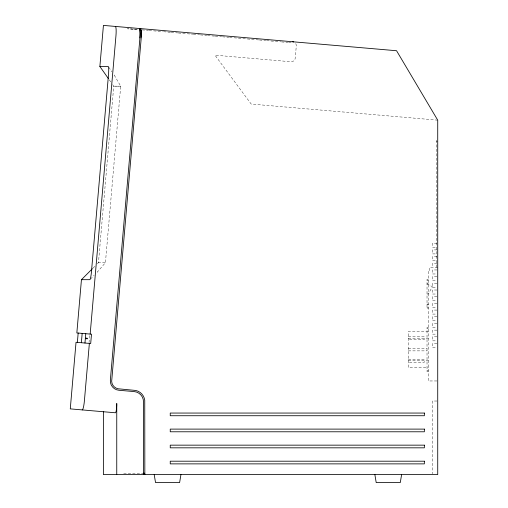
<?xml version="1.0" encoding="UTF-8"?>
<svg xmlns="http://www.w3.org/2000/svg" width="508" height="508" viewBox="0 0 508 508"><rect width="100%" height="100%" fill="white"/><g stroke="black" fill="none" stroke-linecap="round" stroke-linejoin="round"><path stroke-width="0.38" stroke-dasharray="2.54 1.91" d="M89.027 342.595L89.63 335.604M97.447 271.926L97.218 272.18L105.435 262.655L120.694 86.163L114.325 75.26M90.443 279.114L94.094 275.368M92.977 268.148L95.174 265.951M97.371 263.754L98.469 262.655L113.748 86.163L111.512 82.994M98.831 262.655L98.469 262.655L105.435 262.655M436.385 141.567L437.725 141.567M436.956 243.205L432.371 243.205L432.371 247.218L436.956 247.218M436.956 249.898L432.371 249.898L432.371 253.905L436.956 253.905M436.956 256.584L432.371 256.584L432.371 260.591L436.956 260.591M436.956 263.271L432.371 263.271L432.371 267.284M437.725 267.284L429.698 267.284L429.698 271.291L428.358 271.291L428.358 380.962L436.944 380.962M436.956 269.958L432.371 269.958L432.371 273.971L436.956 273.971M436.956 276.644L432.371 276.644L432.371 280.657L436.956 280.657M428.358 279.317L427.025 279.317L427.025 308.737L428.358 308.737M427.025 280.657L428.358 280.657M427.025 283.331L428.358 283.331M436.956 283.331L432.371 283.331L432.371 287.344L436.956 287.344M436.956 290.017L432.371 290.017L432.371 294.03L436.956 294.03M427.025 294.03L428.358 294.03L432.371 286.671L427.025 283.997M436.956 296.704L432.371 296.704L432.371 300.717L436.956 300.717M436.956 303.39L432.371 303.39L432.371 307.404L436.956 307.404M427.025 304.057L428.358 304.057M427.025 304.73L428.358 304.73M427.025 307.404L428.358 307.404M436.956 310.077L432.371 310.077L432.371 314.09L436.956 314.09M436.956 316.763L432.371 316.763L432.371 320.777L436.956 320.777M436.956 323.45L432.371 323.45L432.371 327.463L436.956 327.463M428.358 327.463L427.025 327.463L427.025 371.596L428.358 371.596M427.025 328.803L428.358 328.803M436.956 330.137L432.371 330.137L432.371 334.15L436.956 334.15M428.358 331.476L408.299 331.476L408.299 367.582L428.358 367.582M408.299 336.823L424.351 336.823L424.351 339.503L408.299 339.503M436.956 336.823L432.371 336.823L432.371 340.836L436.956 340.836M408.299 338.296L428.358 338.296M436.956 343.51L432.371 343.51L432.371 347.523L436.956 347.523M408.299 348.196L427.025 348.196M408.299 350.869L427.025 350.869M408.299 359.562L424.351 359.562L424.351 362.236L408.299 362.236M408.299 360.769L428.358 360.769M427.025 370.262L428.358 370.262M436.956 401.022L432.371 401.022L432.371 473.786M144.062 473.24L123.438 473.24L123.438 474.574M133.49 29.127L127.495 28.81L138.754 29.782M134.188 29.185L138.29 29.54M142.069 29.87L148.52 30.423M149.162 30.48L162.687 31.648M163.468 31.718L170.555 32.328M171.215 32.385L177.635 32.944M178.308 33.001L192.589 34.233M193.275 34.296L199.669 34.849M200.362 34.906L206.756 35.458M207.543 35.528L214.624 36.138M215.329 36.201L221.704 36.754M222.421 36.811L228.791 37.363M229.578 37.433L250.825 39.268M251.612 39.338L258.693 39.948M259.448 40.011L265.773 40.564M266.535 40.627L280.727 41.853M281.502 41.923L287.814 42.469M288.595 42.532L292.532 42.875M437.725 120.167L251.187 104.045L214.954 55.175L290.9 61.741A4.013 4.013 0 0 0 295.243 58.09L296.278 46.101A4.013 4.013 0 0 0 295.358 43.167M109.271 79.82L111.062 82.359M108.788 67.208L111.906 71.768M114.141 74.974L114.319 75.292M130.969 27.781L131.039 28.918M436.385 140.227L436.385 267.284M87.325 338.715C87.459 340.208 87.598 336.404 87.325 338.715M120.694 86.163L113.748 86.163L120.688 86.195"/><path stroke-width="0.76" d="M141.345 36.995L141.427 31.344L140.71 28.619M139.922 37.992L140.005 36.906A8.039 1.194 -85.1 0 0 139.929 30.969M92.431 268.694L81.445 279.679L76.841 332.93L91.497 334.194L90.691 343.522L76.035 342.259L70.275 408.876L115.36 412.775A9.265 1.378 90 0 0 115.888 412.102A9.258 1.378 -90 0 0 116.751 403.498L116.751 474.574M77.368 342.373L78.175 333.045M81.369 342.716L82.175 333.388M84.963 343.027L85.769 333.699M89.364 343.408L84.411 400.704A9.36 1.391 -85.1 0 1 82.213 409.912M90.164 334.08L115.945 35.877A9.36 1.391 -85.1 0 0 115.36 26.429M180.943 474.574L179.61 482.6L155.537 482.6L154.197 474.574M401.612 474.574L400.279 482.6L376.206 482.6L374.866 474.574M81.445 279.679L89.795 279.679A8.109 0.991 -85.1 0 0 91.465 271.685L108.509 74.486A7.938 0.965 -85.1 0 0 108.223 66.491L99.873 66.491L103.429 25.4L396.558 50.737L437.725 120.167L437.725 474.574L103.378 474.574L103.378 411.74M143.294 473.24L144.837 473.24M139.408 29.635L140.9 29.839A8.236 1.226 -85.1 0 1 141.402 35.941L141.427 35.598L111.665 381.292A8.02 8.02 0 0 0 117.951 388.766L135.7 390.455A11.544 11.544 0 0 1 144.748 400.323L144.837 474.574M100.247 66.523L99.873 66.491L108.375 78.55M139.421 29.839L139.579 29.921A8.039 1.194 -85.1 0 1 139.713 30.143M143.497 474.574L143.497 401.745A10.204 10.204 0 0 0 134.169 391.579L118.872 390.258A9.36 9.36 0 0 1 110.35 380.124L139.929 37.954A9.36 1.391 -85.1 0 0 139.344 28.505M292.627 41.758A4.013 4.013 0 0 1 293.649 41.98M86.004 338.601C86.131 340.093 86.271 336.34 86.004 338.601M424.351 413.055L170.244 413.055L170.244 415.728L424.351 415.728L424.351 413.055M424.351 429.108L170.244 429.108L170.244 431.781L424.351 431.781L424.351 429.108M424.351 445.154L170.244 445.154L170.244 447.827L424.351 447.827L424.351 445.154M424.351 461.2L170.244 461.2L170.244 463.874L424.351 463.874L424.351 461.2"/></g></svg>
